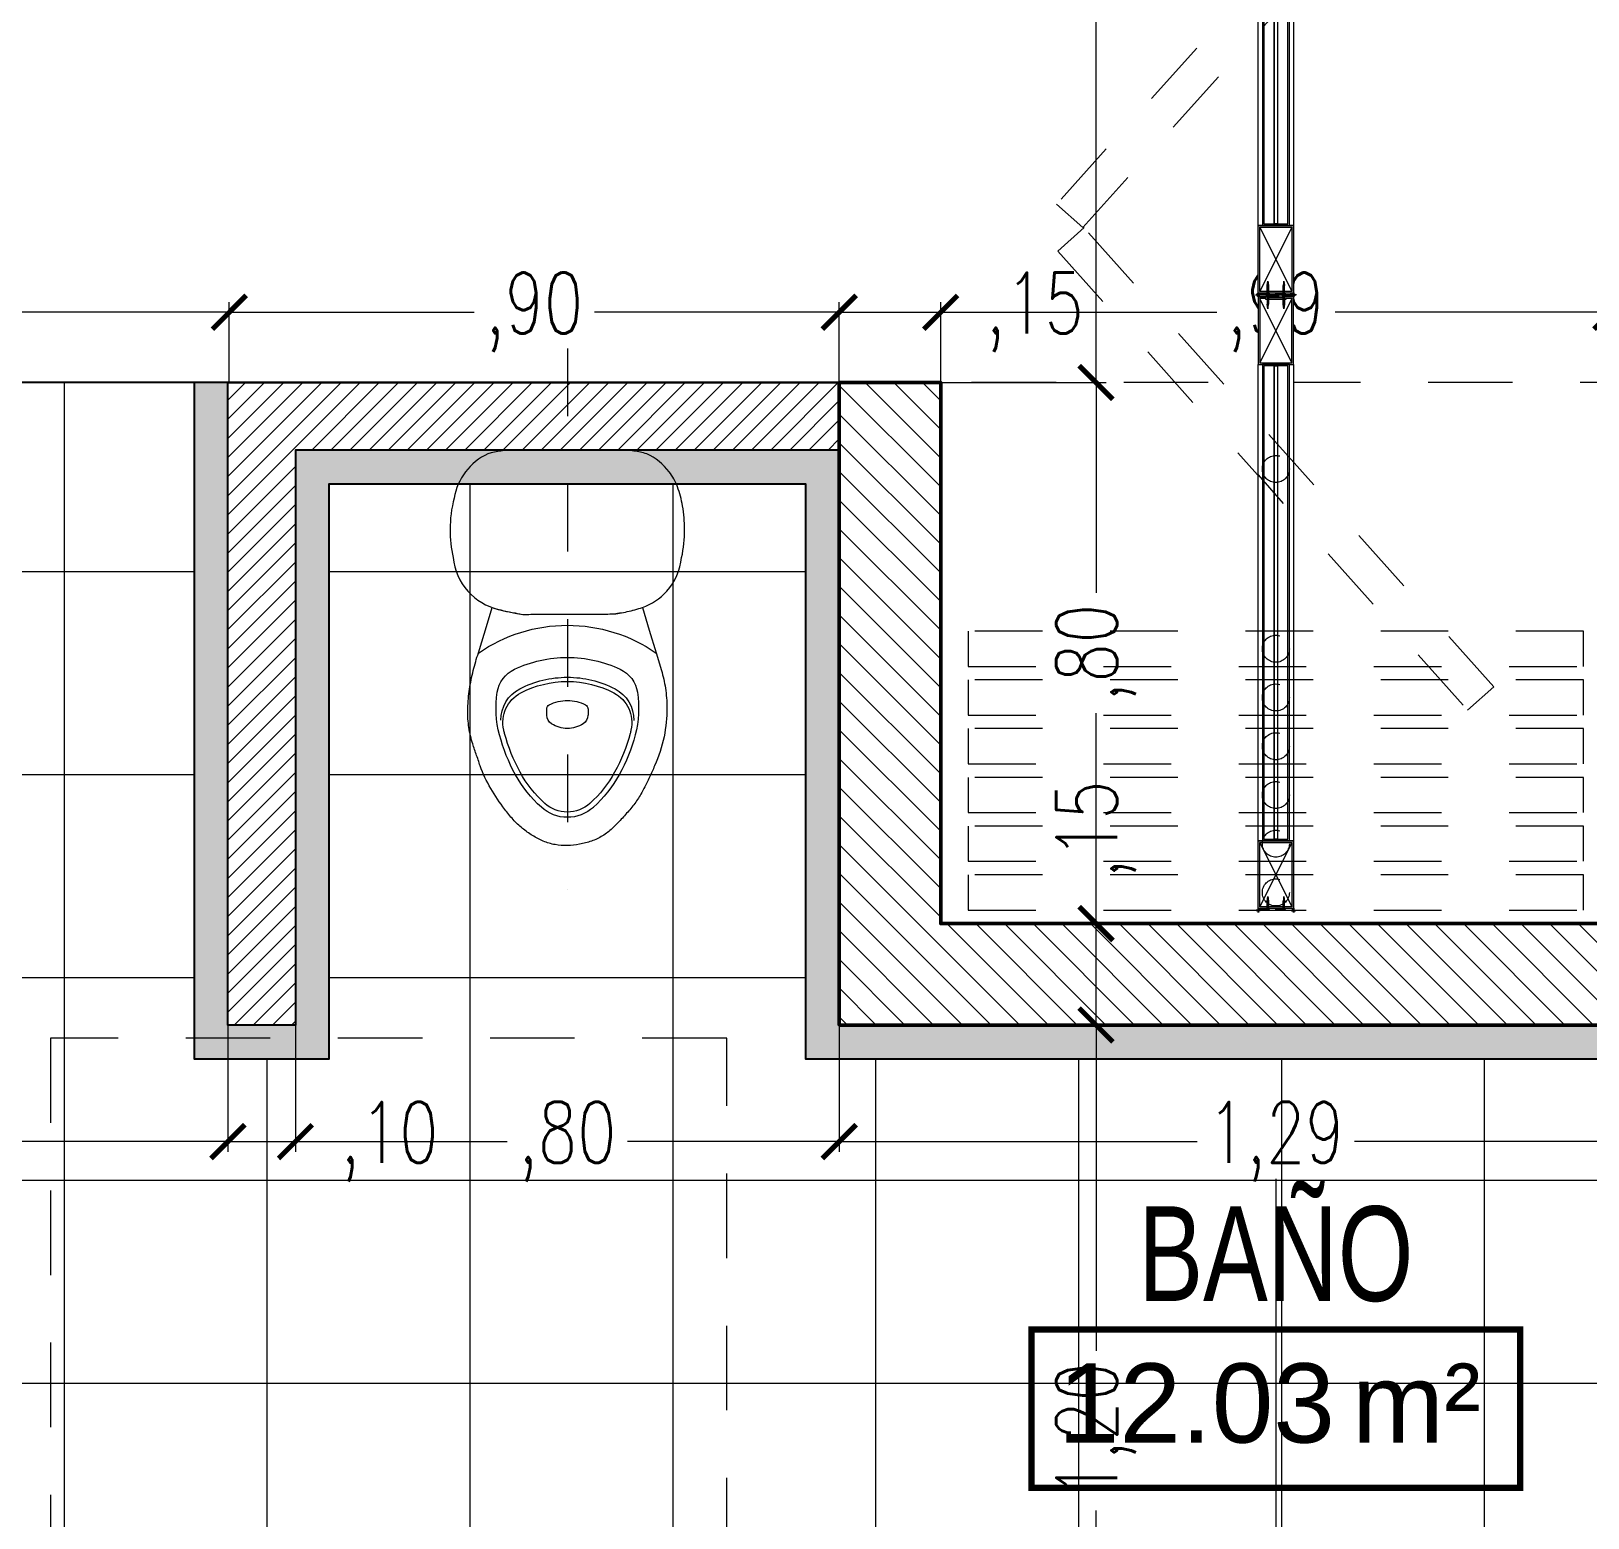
# Model space of a CAD drawing. Header units: millimetres. Extents: x 216 to 2687, y 57 to 1099.
# Drawn here: x 224.732 to 227.034, y 87.018 to 89.216 of the extents above; entities that cross this region are included whole.
import ezdxf
from ezdxf.enums import TextEntityAlignment as Align

# ---------------------------------------------------------------- set-up
doc = ezdxf.new("R2010")
doc.units = ezdxf.units.MM
doc.header["$LTSCALE"] = 0.5
doc.set_wipeout_variables(frame=1)
doc.header["$PDMODE"] = 35
for name, pattern in [('DASHDOT2', [12.7, 6.35, -3.175, 0, -3.175]), ('DIVIDE2', [15.875, 6.35, -3.175, 0, -3.175, 0, -3.175]), ('HIDDEN', [0.375, 0.25, -0.125])]:
    doc.linetypes.add(name, pattern=pattern)
for name, color, linetype, lineweight in [('A-COTAS', 7, 'Continuous', 9), ('A-EJES', 7, 'DASHDOT2', 9), ('A-EJES -APAR', 251, 'DIVIDE2', 9), ('A-HID-APAR', 46, 'Continuous', 13), ('A-MURO', 5, 'Continuous', 50), ('A-MURO-ACHU', 250, 'Continuous', 0), ('A-MURO-ANTE', 150, 'Continuous', 25), ('A-PISO -ACHU', 55, 'Continuous', 0), ('A-PISO -GRAN', 43, 'Continuous', 13), ('A-PLAN-ACHU1', 105, 'Continuous', 9), ('A-PLAN-ACHU2', 146, 'Continuous', 0), ('A-PLAN-ACHU3', 250, 'Continuous', 0), ('A-PROY', 6, 'HIDDEN', 18), ('A-PUER', 36, 'Continuous', 13), ('A-TEXT-ESPA', 1, 'Continuous', 9), ('A-VENT', 1, 'Continuous', 15), ('A-WIPEOUT', 255, 'Continuous', 0)]:
    doc.layers.add(name, color=color, linetype=linetype, lineweight=lineweight)
doc.layers.add('BORRADOR', color=3, linetype='Continuous', plot=False)
doc.styles.add('Cotas', font='romans.shx', dxfattribs={"width": 0.75})
doc.styles.add('ING_50', font='swisscl.ttf', dxfattribs={"height": 0.08})
doc.styles.add('swis Lt BT', font='swissl.ttf')
doc.dimstyles.new("1-25'", dxfattribs={"dimtxt": 0.075, "dimasz": 0.05, "dimexe": 0.015, "dimexo": 0, "dimgap": 0.02, "dimtad": 0, "dimzin": 4, "dimtxsty": 'Cotas', "dimblk": 'ARCHTICK', "dimcen": 0.09, "dimclrd": 142, "dimclre": 2, "dimclrt": 2, "dimadec": 0, "dimazin": 0, "dimtfac": 1, "dimtmove": 0, "dimatfit": 3, "dimfxl": 0.1, "dimlwd": 13, "dimlwe": 9, "dimarcsym": 2})

# ---------------------------------------------------------------- blocks, each defined once
blk = doc.blocks.new('IND_ESPACIO_PL')
at = {"layer": 'A-TEXT-ESPA', "color": 7, "const_width": 0.00945}
blk.add_lwpolyline([(-0.3615, 0), (-0.3615, -0.2344), (0.3615, -0.2344), (0.3615, 0)], close=True, dxfattribs=at)
at = {"layer": 'A-TEXT-ESPA', "color": 7, "style": 'swis Lt BT'}
blk.add_text('m²', height=0.11719, dxfattribs=at).set_placement((0.1124, -0.1674))
at = {"layer": 'A-TEXT-ESPA', "style": 'ING_50'}
blk.add_attdef('NOMBRE-DEL-ESPACIO', text='', height=0.14, dxfattribs=at).set_placement((0, 0), align=Align.BOTTOM_CENTER)
at = {"layer": 'A-TEXT-ESPA', "style": 'swis Lt BT'}
blk.add_attdef('00.00', text='', height=0.227, dxfattribs=at).set_placement((-0.3222, -0.1674), (0.068, -0.1674), align=Align.ALIGNED)
blk = doc.blocks.new('SANITARIO')
for p, q in [((-1991.2222, 147.5445), (-1991.2314, 147.5445)), ((-1991.2314, 147.4835), (-1991.2222, 147.4835))]:
    blk.add_line(p, q)
at = {"ltscale": 5}
for points in [[(-1991.6141, 147.4355), (-1991.6141, 147.5925, -0.070381), (-1991.6085, 147.6315, -0.120808), (-1991.5819, 147.6646, -0.120794), (-1991.5431, 147.6815, -0.065449), (-1991.4965, 147.6874, -0.052438), (-1991.4552, 147.683, -0.158532), (-1991.4054, 147.661, -0.151151), (-1991.3786, 147.6163, -0.027275), (-1991.3711, 147.5798, -0.053063), (-1991.3715, 147.5682), (-1991.3719, 147.4483, -0.069374), (-1991.3752, 147.4254, -0.014492), (-1991.3813, 147.4029, -0.124468), (-1991.4054, 147.367, -0.158532), (-1991.4552, 147.345, -0.052438), (-1991.4965, 147.3406, -0.040979), (-1991.5316, 147.3437, -0.039077), (-1991.5599, 147.3511, -0.07142), (-1991.5819, 147.3635, -0.120808), (-1991.6085, 147.3965, -0.035138), (-1991.6127, 147.4158, -0.035138), (-1991.6141, 147.4355, -1.502568)], [(-1991.3813, 147.4029), (-1991.3477, 147.3928), (-1991.3141, 147.3826), (-1991.2883, 147.3749, 0.035229), (-1991.2621, 147.369, 0.038161), (-1991.2331, 147.3668, 0.050267), (-1991.1903, 147.3711, 0.054029), (-1991.1472, 147.385, 0.005873), (-1991.1304, 147.3926, 0.006971), (-1991.1139, 147.4007, 0.029177), (-1991.0975, 147.4103, 0.030276), (-1991.0824, 147.4217, 0.011516), (-1991.0683, 147.4343, 0.012614), (-1991.0548, 147.4476, 0.05415), (-1991.0437, 147.462, 0.055251), (-1991.0359, 147.4784, 0.036463), (-1991.0313, 147.496, 0.037012), (-1991.0293, 147.514, 0.0547), (-1991.0307, 147.5322, 0.0547), (-1991.0359, 147.5496, 0.03701), (-1991.0442, 147.5658, 0.031881), (-1991.0548, 147.5805, 0.034858), (-1991.0678, 147.5943, 0.015068), (-1991.0828, 147.6067, 0.023938), (-1991.1139, 147.6273, 0.048189), (-1991.1472, 147.6431, -0.021037), (-1991.1646, 147.6491, 0.006433), (-1991.1822, 147.6547, 0.041263), (-1991.207, 147.6601, 0.041263), (-1991.2325, 147.6613, 0.027249), (-1991.2606, 147.6587, 0.027249), (-1991.2883, 147.6532, -0.017665), (-1991.3013, 147.6495, 0.037289), (-1991.3141, 147.6454), (-1991.3582, 147.6321), (-1991.3813, 147.6252, -0.019521), (-1991.3766, 147.6084, -0.019521), (-1991.3732, 147.5912, -0.053063), (-1991.3711, 147.5798, -0.053063), (-1991.3715, 147.5682), (-1991.3715, 147.4599, -0.01775), (-1991.3719, 147.4483, -0.017745), (-1991.3732, 147.4368, -0.017732), (-1991.3752, 147.4254, -0.017699), (-1991.3781, 147.4142, 0.003025)]]:
    blk.add_lwpolyline(points, format="xyb", close=True, dxfattribs=at)
for centre, radius, start, end in [((-1991.1246, 147.514), 0.2305, 145.2636, 180.004), ((-1991.2491, 147.5729), 0.0453, 98.7654, 154.6975), ((-1991.2154, 147.5609), 0.0514, 89.0073, 152.6803), ((-1991.2325, 147.4651), 0.1544, 75.1445, 98.764), ((-1991.2111, 147.5597), 0.0497, 77.2544, 152.17), ((-1991.2325, 147.4655), 0.1463, 75.085, 77.1904), ((-1991.2596, 147.3626), 0.2526, 61.158, 75.1423), ((-1991.2596, 147.3626), 0.2604, 61.1599, 75.1452), ((-1991.1246, 147.514), 0.183, 154.6971, 180.0043), ((-1991.1246, 147.514), 0.1536, 152.6804, 180.0041), ((-1991.1246, 147.514), 0.1474, 152.1703, 180.004), ((-1991.2232, 147.4289), 0.177, 42.009, 61.1588), ((-1991.2232, 147.4289), 0.1847, 42.0095, 61.1594), ((-1991.1846, 147.514), 0.0592, 153.0356, 180.0044), ((-1991.2314, 147.5378), 0.00668, 90.0041, 153.0338), ((-1991.2222, 147.5293), 0.0152, 32.0873, 89.8201), ((-1991.2465, 147.514), 0.044, 0.0041, 32.0877), ((-1991.1286, 147.514), 0.0498, 0.0041, 42.0094), ((-1991.1286, 147.514), 0.0575, 0.0041, 42.0094), ((-1991.1246, 147.514), 0.2305, 180.0041, 214.7446), ((-1991.1246, 147.514), 0.183, 180.0039, 205.3111), ((-1991.1246, 147.514), 0.1536, 180.0041, 207.3278), ((-1991.1246, 147.514), 0.1474, 180.0041, 207.8379), ((-1991.1846, 147.514), 0.0592, 180.0038, 206.9725), ((-1991.2465, 147.514), 0.044, 327.9205, 0.0041), ((-1991.1286, 147.514), 0.0498, 317.9988, 0.0041), ((-1991.1286, 147.514), 0.0575, 317.9988, 0.0041), ((-1991.2314, 147.4902), 0.00668, 206.9744, 270.0041), ((-1991.2222, 147.4988), 0.0152, 270.1881, 327.9209), ((-1991.2232, 147.5992), 0.177, 298.8494, 317.9992), ((-1991.2232, 147.5992), 0.1847, 298.8488, 317.9987), ((-1991.2154, 147.4671), 0.0514, 207.3279, 271.0009), ((-1991.2111, 147.4684), 0.0497, 207.8382, 282.7538), ((-1991.2597, 147.6654), 0.2526, 284.8659, 298.8502), ((-1991.2491, 147.4552), 0.0453, 205.3107, 261.2428), ((-1991.2325, 147.5626), 0.1463, 282.8178, 284.9232), ((-1991.2597, 147.6654), 0.2604, 284.8629, 298.8482), ((-1991.2325, 147.563), 0.1544, 261.2441, 284.8637)]:
    blk.add_arc(centre, radius, start, end)
at = {"layer": 'A-EJES -APAR', "ltscale": 0.01}
blk.add_lwpolyline([(-1991.7641, 147.514), (-1990.9641, 147.514)], dxfattribs=at)
blk = doc.blocks.new('_ArchTick')
at = {"color": 0, "linetype": 'ByBlock', "const_width": 0.15}
blk.add_lwpolyline([(-0.5, -0.5), (0.5, 0.5)], dxfattribs=at)
blk = doc.blocks.new('*D137')
at = {"layer": 'A-COTAS', "color": 2, "linetype": 'DASHDOT2', "lineweight": 9, "transparency": 16777216}
for p, q in [((224.1228, 88.6969), (224.1228, 88.8157)), ((225.025, 88.6969), (225.025, 88.8157))]:
    blk.add_line(p, q, dxfattribs=at)
at = {"layer": 'A-COTAS', "color": 142, "linetype": 'Continuous', "lineweight": 13, "transparency": 16777216}
for p, q in [((224.1228, 88.8007), (224.4847, 88.8007)), ((225.025, 88.8007), (224.663, 88.8007))]:
    blk.add_line(p, q, dxfattribs=at)
at = {"layer": 'DEFPOINTS', "color": 0, "transparency": 16777216}
for p in [(225.025, 88.8007), (224.1228, 88.6969), (225.025, 88.6969)]:
    blk.add_point(p, dxfattribs=at)
at = {"layer": 'A-COTAS', "color": 142, "lineweight": 13, "transparency": 16777216, "xscale": 0.05, "yscale": 0.05, "zscale": 0.05, "rotation": 180}
blk.add_blockref('_ArchTick', (224.1228, 88.8007), dxfattribs=at)
at = {"layer": 'A-COTAS', "color": 142, "lineweight": 13, "transparency": 16777216, "xscale": 0.05, "yscale": 0.05, "zscale": 0.05}
blk.add_blockref('_ArchTick', (225.025, 88.8007), dxfattribs=at)
at = {"layer": 'A-COTAS', "color": 2, "transparency": 16777216, "insert": (224.5739, 88.8007), "char_height": 0.09, "attachment_point": 5, "style": 'Cotas'}
blk.add_mtext(',90', dxfattribs=at)
blk = doc.blocks.new('*D138')
at = {"layer": 'A-COTAS', "color": 2, "linetype": 'DASHDOT2', "lineweight": 9, "transparency": 16777216}
for p, q in [((225.025, 88.6969), (225.025, 88.8157)), ((225.9271, 88.6969), (225.9271, 88.8157))]:
    blk.add_line(p, q, dxfattribs=at)
at = {"layer": 'A-COTAS', "color": 142, "linetype": 'Continuous', "lineweight": 13, "transparency": 16777216}
for p, q in [((225.025, 88.8007), (225.3869, 88.8007)), ((225.9271, 88.8007), (225.5652, 88.8007))]:
    blk.add_line(p, q, dxfattribs=at)
at = {"layer": 'DEFPOINTS', "color": 0, "transparency": 16777216}
for p in [(225.9271, 88.8007), (225.025, 88.6969), (225.9271, 88.6969)]:
    blk.add_point(p, dxfattribs=at)
at = {"layer": 'A-COTAS', "color": 142, "lineweight": 13, "transparency": 16777216, "xscale": 0.05, "yscale": 0.05, "zscale": 0.05, "rotation": 180}
blk.add_blockref('_ArchTick', (225.025, 88.8007), dxfattribs=at)
at = {"layer": 'A-COTAS', "color": 142, "lineweight": 13, "transparency": 16777216, "xscale": 0.05, "yscale": 0.05, "zscale": 0.05}
blk.add_blockref('_ArchTick', (225.9271, 88.8007), dxfattribs=at)
at = {"layer": 'A-COTAS', "color": 2, "transparency": 16777216, "insert": (225.476, 88.8007), "char_height": 0.09, "attachment_point": 5, "style": 'Cotas'}
blk.add_mtext(',90', dxfattribs=at)
blk = doc.blocks.new('*D139')
at = {"layer": 'A-COTAS', "color": 2, "linetype": 'DASHDOT2', "lineweight": 9, "transparency": 16777216}
for p, q in [((225.9271, 88.6969), (225.9271, 88.8157)), ((226.0771, 88.6969), (226.0771, 88.8157))]:
    blk.add_line(p, q, dxfattribs=at)
at = {"layer": 'A-COTAS', "color": 142, "linetype": 'Continuous', "lineweight": 13, "transparency": 16777216}
for p, q in [((225.9271, 88.8007), (226.0771, 88.8007)), ((226.0771, 88.8007), (226.1271, 88.8007))]:
    blk.add_line(p, q, dxfattribs=at)
at = {"layer": 'DEFPOINTS', "color": 0, "transparency": 16777216}
for p in [(226.0771, 88.8007), (225.9271, 88.6969), (226.0771, 88.6969)]:
    blk.add_point(p, dxfattribs=at)
at = {"layer": 'A-COTAS', "color": 142, "lineweight": 13, "transparency": 16777216, "xscale": 0.05, "yscale": 0.05, "zscale": 0.05, "rotation": 180}
blk.add_blockref('_ArchTick', (225.9271, 88.8007), dxfattribs=at)
at = {"layer": 'A-COTAS', "color": 142, "lineweight": 13, "transparency": 16777216, "xscale": 0.05, "yscale": 0.05, "zscale": 0.05}
blk.add_blockref('_ArchTick', (226.0771, 88.8007), dxfattribs=at)
at = {"layer": 'A-COTAS', "color": 2, "transparency": 16777216, "insert": (226.2163, 88.8007), "char_height": 0.09, "attachment_point": 5, "style": 'Cotas'}
blk.add_mtext(',15', dxfattribs=at)
blk = doc.blocks.new('*D140')
at = {"layer": 'A-COTAS', "color": 2, "linetype": 'DASHDOT2', "lineweight": 9, "transparency": 16777216}
for p, q in [((226.0771, 88.6969), (226.0771, 88.8157)), ((227.0684, 88.6969), (227.0684, 88.8157))]:
    blk.add_line(p, q, dxfattribs=at)
at = {"layer": 'A-COTAS', "color": 142, "linetype": 'Continuous', "lineweight": 13, "transparency": 16777216}
for p, q in [((226.0771, 88.8007), (226.4853, 88.8007)), ((227.0684, 88.8007), (226.6603, 88.8007))]:
    blk.add_line(p, q, dxfattribs=at)
at = {"layer": 'DEFPOINTS', "color": 0, "transparency": 16777216}
for p in [(227.0684, 88.8007), (226.0771, 88.6969), (227.0684, 88.6969)]:
    blk.add_point(p, dxfattribs=at)
at = {"layer": 'A-COTAS', "color": 142, "lineweight": 13, "transparency": 16777216, "xscale": 0.05, "yscale": 0.05, "zscale": 0.05, "rotation": 180}
blk.add_blockref('_ArchTick', (226.0771, 88.8007), dxfattribs=at)
at = {"layer": 'A-COTAS', "color": 142, "lineweight": 13, "transparency": 16777216, "xscale": 0.05, "yscale": 0.05, "zscale": 0.05}
blk.add_blockref('_ArchTick', (227.0684, 88.8007), dxfattribs=at)
at = {"layer": 'A-COTAS', "color": 2, "transparency": 16777216, "insert": (226.5728, 88.8007), "char_height": 0.09, "attachment_point": 5, "style": 'Cotas'}
blk.add_mtext(',99', dxfattribs=at)
blk = doc.blocks.new('*D258')
at = {"layer": 'A-COTAS', "color": 2, "linetype": 'DASHDOT2', "lineweight": 9, "transparency": 16777216}
for p, q in [((225.0228, 87.7469), (225.0228, 87.5595)), ((224.1228, 87.6704), (224.1228, 87.5595))]:
    blk.add_line(p, q, dxfattribs=at)
at = {"layer": 'A-COTAS', "color": 142, "linetype": 'Continuous', "lineweight": 13, "transparency": 16777216}
for p, q in [((224.1228, 87.5745), (224.4836, 87.5745)), ((225.0228, 87.5745), (224.6619, 87.5745))]:
    blk.add_line(p, q, dxfattribs=at)
at = {"layer": 'DEFPOINTS', "color": 0, "transparency": 16777216}
for p in [(225.0228, 87.7469), (224.1228, 87.6704), (225.0228, 87.5745)]:
    blk.add_point(p, dxfattribs=at)
at = {"layer": 'A-COTAS', "color": 142, "lineweight": 13, "transparency": 16777216, "xscale": 0.05, "yscale": 0.05, "zscale": 0.05, "rotation": 180}
blk.add_blockref('_ArchTick', (224.1228, 87.5745), dxfattribs=at)
at = {"layer": 'A-COTAS', "color": 142, "lineweight": 13, "transparency": 16777216, "xscale": 0.05, "yscale": 0.05, "zscale": 0.05}
blk.add_blockref('_ArchTick', (225.0228, 87.5745), dxfattribs=at)
at = {"layer": 'A-COTAS', "color": 2, "transparency": 16777216, "insert": (224.5728, 87.5745), "char_height": 0.09, "attachment_point": 5, "style": 'Cotas'}
blk.add_mtext(',90', dxfattribs=at)
blk = doc.blocks.new('*D259')
at = {"layer": 'A-COTAS', "color": 2, "linetype": 'DASHDOT2', "lineweight": 9, "transparency": 16777216}
for p, q in [((225.0228, 87.7469), (225.0228, 87.5595)), ((225.1228, 87.7469), (225.1228, 87.5595))]:
    blk.add_line(p, q, dxfattribs=at)
at = {"layer": 'A-COTAS', "color": 142, "linetype": 'Continuous', "lineweight": 13, "transparency": 16777216}
for p, q in [((225.0228, 87.5745), (225.1228, 87.5745)), ((225.1228, 87.5745), (225.1728, 87.5745))]:
    blk.add_line(p, q, dxfattribs=at)
at = {"layer": 'DEFPOINTS', "color": 0, "transparency": 16777216}
for p in [(225.0228, 87.7469), (225.1228, 87.7469), (225.1228, 87.5745)]:
    blk.add_point(p, dxfattribs=at)
at = {"layer": 'A-COTAS', "color": 142, "lineweight": 13, "transparency": 16777216, "xscale": 0.05, "yscale": 0.05, "zscale": 0.05, "rotation": 180}
blk.add_blockref('_ArchTick', (225.0228, 87.5745), dxfattribs=at)
at = {"layer": 'A-COTAS', "color": 142, "lineweight": 13, "transparency": 16777216, "xscale": 0.05, "yscale": 0.05, "zscale": 0.05}
blk.add_blockref('_ArchTick', (225.1228, 87.5745), dxfattribs=at)
at = {"layer": 'A-COTAS', "color": 2, "transparency": 16777216, "insert": (225.2619, 87.5745), "char_height": 0.09, "attachment_point": 5, "style": 'Cotas'}
blk.add_mtext(',10', dxfattribs=at)
blk = doc.blocks.new('*D260')
at = {"layer": 'A-COTAS', "color": 2, "linetype": 'DASHDOT2', "lineweight": 9, "transparency": 16777216}
for p, q in [((225.1228, 87.7469), (225.1228, 87.5595)), ((225.9271, 87.7469), (225.9271, 87.5595))]:
    blk.add_line(p, q, dxfattribs=at)
at = {"layer": 'A-COTAS', "color": 142, "linetype": 'Continuous', "lineweight": 13, "transparency": 16777216}
for p, q in [((225.1228, 87.5745), (225.4358, 87.5745)), ((225.9271, 87.5745), (225.6141, 87.5745))]:
    blk.add_line(p, q, dxfattribs=at)
at = {"layer": 'DEFPOINTS', "color": 0, "transparency": 16777216}
for p in [(225.1228, 87.7469), (225.9271, 87.7469), (225.9271, 87.5745)]:
    blk.add_point(p, dxfattribs=at)
at = {"layer": 'A-COTAS', "color": 142, "lineweight": 13, "transparency": 16777216, "xscale": 0.05, "yscale": 0.05, "zscale": 0.05, "rotation": 180}
blk.add_blockref('_ArchTick', (225.1228, 87.5745), dxfattribs=at)
at = {"layer": 'A-COTAS', "color": 142, "lineweight": 13, "transparency": 16777216, "xscale": 0.05, "yscale": 0.05, "zscale": 0.05}
blk.add_blockref('_ArchTick', (225.9271, 87.5745), dxfattribs=at)
at = {"layer": 'A-COTAS', "color": 2, "transparency": 16777216, "insert": (225.525, 87.5745), "char_height": 0.09, "attachment_point": 5, "style": 'Cotas'}
blk.add_mtext(',80', dxfattribs=at)
blk = doc.blocks.new('*D261')
at = {"layer": 'A-COTAS', "color": 2, "linetype": 'DASHDOT2', "lineweight": 9, "transparency": 16777216}
for p, q in [((225.9271, 87.7469), (225.9271, 87.5595)), ((227.2184, 87.7469), (227.2184, 87.5595))]:
    blk.add_line(p, q, dxfattribs=at)
at = {"layer": 'A-COTAS', "color": 142, "linetype": 'Continuous', "lineweight": 13, "transparency": 16777216}
for p, q in [((225.9271, 87.5745), (226.4563, 87.5745)), ((227.2184, 87.5745), (226.6892, 87.5745))]:
    blk.add_line(p, q, dxfattribs=at)
at = {"layer": 'DEFPOINTS', "color": 0, "transparency": 16777216}
for p in [(225.9271, 87.7469), (227.2184, 87.7469), (227.2184, 87.5745)]:
    blk.add_point(p, dxfattribs=at)
at = {"layer": 'A-COTAS', "color": 142, "lineweight": 13, "transparency": 16777216, "xscale": 0.05, "yscale": 0.05, "zscale": 0.05, "rotation": 180}
blk.add_blockref('_ArchTick', (225.9271, 87.5745), dxfattribs=at)
at = {"layer": 'A-COTAS', "color": 142, "lineweight": 13, "transparency": 16777216, "xscale": 0.05, "yscale": 0.05, "zscale": 0.05}
blk.add_blockref('_ArchTick', (227.2184, 87.5745), dxfattribs=at)
at = {"layer": 'A-COTAS', "color": 2, "transparency": 16777216, "insert": (226.5728, 87.5745), "char_height": 0.09, "attachment_point": 5, "style": 'Cotas'}
blk.add_mtext('1,29', dxfattribs=at)
blk = doc.blocks.new('*D330')
at = {"layer": 'A-COTAS', "color": 2, "linetype": 'DASHDOT2', "lineweight": 9, "transparency": 16777216}
for p, q in [((226.3068, 87.7469), (226.2918, 87.7469)), ((226.4228, 86.5469), (226.2918, 86.5469))]:
    blk.add_line(p, q, dxfattribs=at)
at = {"layer": 'A-COTAS', "color": 142, "linetype": 'Continuous', "lineweight": 13, "transparency": 16777216}
for p, q in [((226.3068, 87.7469), (226.3068, 87.265)), ((226.3068, 86.5469), (226.3068, 87.0289))]:
    blk.add_line(p, q, dxfattribs=at)
at = {"layer": 'DEFPOINTS', "color": 0, "transparency": 16777216}
for p in [(226.3068, 87.7469), (226.3068, 87.7469), (226.4228, 86.5469)]:
    blk.add_point(p, dxfattribs=at)
at = {"layer": 'A-COTAS', "color": 142, "lineweight": 13, "transparency": 16777216, "xscale": 0.05, "yscale": 0.05, "zscale": 0.05}
for p, rotation in [((226.3068, 87.7469), 90), ((226.3068, 86.5469), 270)]:
    blk.add_blockref('_ArchTick', p, dxfattribs=dict(at, rotation=rotation))
at = {"layer": 'A-COTAS', "color": 2, "transparency": 16777216, "insert": (226.3068, 87.1469), "char_height": 0.09, "attachment_point": 5, "rotation": 90, "style": 'Cotas'}
blk.add_mtext('1,20', dxfattribs=at)
blk = doc.blocks.new('*D331')
at = {"layer": 'A-COTAS', "color": 142, "linetype": 'Continuous', "lineweight": 13, "transparency": 16777216}
for p, q in [((226.3068, 87.8969), (226.3068, 87.9469)), ((226.3068, 87.7469), (226.3068, 87.8969))]:
    blk.add_line(p, q, dxfattribs=at)
at = {"layer": 'A-COTAS', "color": 2, "linetype": 'DASHDOT2', "lineweight": 9, "transparency": 16777216}
for p, q in [((226.325, 87.8969), (226.2918, 87.8969)), ((226.3068, 87.7469), (226.2918, 87.7469))]:
    blk.add_line(p, q, dxfattribs=at)
at = {"layer": 'DEFPOINTS', "color": 0, "transparency": 16777216}
for p in [(226.3068, 87.8969), (226.325, 87.8969), (226.3068, 87.7469)]:
    blk.add_point(p, dxfattribs=at)
at = {"layer": 'A-COTAS', "color": 142, "lineweight": 13, "transparency": 16777216, "xscale": 0.05, "yscale": 0.05, "zscale": 0.05}
for p, rotation in [((226.3068, 87.8969), 90), ((226.3068, 87.7469), 270)]:
    blk.add_blockref('_ArchTick', p, dxfattribs=dict(at, rotation=rotation))
at = {"layer": 'A-COTAS', "color": 2, "transparency": 16777216, "insert": (226.3068, 88.036), "char_height": 0.09, "attachment_point": 5, "rotation": 90, "style": 'Cotas'}
blk.add_mtext(',15', dxfattribs=at)
blk = doc.blocks.new('*D332')
at = {"layer": 'A-COTAS', "color": 2, "linetype": 'DASHDOT2', "lineweight": 9, "transparency": 16777216}
for p, q in [((226.0771, 88.6969), (226.3218, 88.6969)), ((226.325, 87.8969), (226.2918, 87.8969))]:
    blk.add_line(p, q, dxfattribs=at)
at = {"layer": 'A-COTAS', "color": 142, "linetype": 'Continuous', "lineweight": 13, "transparency": 16777216}
for p, q in [((226.3068, 88.6969), (226.3068, 88.386)), ((226.3068, 87.8969), (226.3068, 88.2078))]:
    blk.add_line(p, q, dxfattribs=at)
at = {"layer": 'DEFPOINTS', "color": 0, "transparency": 16777216}
for p in [(226.0771, 88.6969), (226.3068, 88.6969), (226.325, 87.8969)]:
    blk.add_point(p, dxfattribs=at)
at = {"layer": 'A-COTAS', "color": 142, "lineweight": 13, "transparency": 16777216, "xscale": 0.05, "yscale": 0.05, "zscale": 0.05}
for p, rotation in [((226.3068, 88.6969), 90), ((226.3068, 87.8969), 270)]:
    blk.add_blockref('_ArchTick', p, dxfattribs=dict(at, rotation=rotation))
at = {"layer": 'A-COTAS', "color": 2, "transparency": 16777216, "insert": (226.3068, 88.2969), "char_height": 0.09, "attachment_point": 5, "rotation": 90, "style": 'Cotas'}
blk.add_mtext(',80', dxfattribs=at)
blk = doc.blocks.new('*D333')
at = {"layer": 'A-COTAS', "color": 2, "linetype": 'DASHDOT2', "lineweight": 9, "transparency": 16777216}
for p, q in [((226.0771, 93.0054), (226.3218, 93.0054)), ((226.0771, 88.6969), (226.3218, 88.6969))]:
    blk.add_line(p, q, dxfattribs=at)
at = {"layer": 'A-COTAS', "color": 142, "linetype": 'Continuous', "lineweight": 13, "transparency": 16777216}
for p, q in [((226.3068, 93.0054), (226.3068, 90.9644)), ((226.3068, 88.6969), (226.3068, 90.7379))]:
    blk.add_line(p, q, dxfattribs=at)
at = {"layer": 'DEFPOINTS', "color": 0, "transparency": 16777216}
for p in [(226.0771, 93.0054), (226.3068, 93.0054), (226.0771, 88.6969)]:
    blk.add_point(p, dxfattribs=at)
at = {"layer": 'A-COTAS', "color": 142, "lineweight": 13, "transparency": 16777216, "xscale": 0.05, "yscale": 0.05, "zscale": 0.05}
for p, rotation in [((226.3068, 93.0054), 90), ((226.3068, 88.6969), 270)]:
    blk.add_blockref('_ArchTick', p, dxfattribs=dict(at, rotation=rotation))
at = {"layer": 'A-COTAS', "color": 2, "transparency": 16777216, "insert": (226.3068, 90.8512), "char_height": 0.09, "attachment_point": 5, "rotation": 90, "style": 'Cotas'}
blk.add_mtext('4,31', dxfattribs=at)
blk = doc.blocks.new('TORNILLO_AUTOPERF')
at = {"layer": 'A-PLAN-ACHU2'}
for points in [[(-0.024, 0), (-0.0151, -0.0013), (0, -0.0013), (0.0025, -0.0036), (0.0025, 0.0036), (0, 0.0013), (-0.0151, 0.0013)], [(-0.0231, 0.0001), (-0.024, 0), (-0.0232, -0.0001)], [(-0.0218, 0.0003), (-0.0231, 0.0001), (-0.0232, -0.0001), (-0.0219, -0.0003)], [(-0.0204, 0.0005), (-0.0218, 0.0003), (-0.0219, -0.0003), (-0.0206, -0.0005)], [(-0.0191, 0.0007), (-0.0204, 0.0005), (-0.0206, -0.0005), (-0.0194, -0.0007)], [(-0.0177, 0.0009), (-0.0191, 0.0007), (-0.0194, -0.0007), (-0.0181, -0.0008)], [(-0.0164, 0.0011), (-0.0177, 0.0009), (-0.0181, -0.0008), (-0.0168, -0.001)], [(-0.0151, 0.0013), (-0.0164, 0.0011), (-0.0168, -0.001), (-0.0156, -0.0012)], [(-0.0138, 0.0013), (-0.0151, 0.0013), (-0.0156, -0.0012), (-0.0151, -0.0013), (-0.0143, -0.0013)], [(-0.0125, 0.0013), (-0.0138, 0.0013), (-0.0143, -0.0013), (-0.013, -0.0013)], [(-0.0112, 0.0013), (-0.0125, 0.0013), (-0.013, -0.0013), (-0.0117, -0.0013)], [(-0.0099, 0.0013), (-0.0112, 0.0013), (-0.0117, -0.0013), (-0.0104, -0.0013)], [(-0.0086, 0.0013), (-0.0099, 0.0013), (-0.0104, -0.0013), (-0.0091, -0.0013)], [(-0.0073, 0.0013), (-0.0086, 0.0013), (-0.0091, -0.0013), (-0.0078, -0.0013)]]:
    blk.add_lwpolyline(points, close=True, dxfattribs=at)
for points in [[(-0.024, 0), (-0.0151, 0.0013)], [(-0.024, 0), (-0.0151, -0.0013)], [(0, 0.0013), (-0.0151, 0.0013)], [(0, 0.0013), (0.0025, 0.0036)], [(0, 0.0013), (0, -0.0013)], [(0.0025, 0.0036), (0.0025, -0.0036)], [(0, -0.0013), (-0.0151, -0.0013)], [(0, -0.0013), (0.0025, -0.0036)]]:
    blk.add_lwpolyline(points, dxfattribs=at)
blk = doc.blocks.new('A$C76A607A0')
blk.add_wipeout([(0.9073, 0.0024), (0.9073, -0.0497), (0.0027, -0.0497), (0.0027, 0.0024)]).dxf.layer = 'A-WIPEOUT'
at = {"layer": 'A-PLAN-ACHU3', "transparency": 33554687}
h = blk.add_hatch(color=256, dxfattribs=at)
h.dxf.hatch_style = 1
h.set_gradient(color1=(132, 132, 132), color2=(173, 173, 173), tint=1)
h.paths.add_polyline_path([(0.0051, -0.0473), (0.1003, -0.0473), (0.1003, 0), (0.0051, 0)], flags=16)
h.paths.add_polyline_path([(0.0027, -0.0497), (0.1027, -0.0497), (0.1027, 0.0024), (0.0027, 0.0024)])
h = blk.add_hatch(color=256, dxfattribs=at)
h.dxf.hatch_style = 1
h.set_gradient(color1=(132, 132, 132), color2=(173, 173, 173), tint=1)
h.paths.add_polyline_path([(0.8073, 0.0024), (0.9073, 0.0024), (0.9073, -0.0111), (0.9058, -0.0111), (0.9058, -0.0361), (0.9073, -0.0361), (0.9073, -0.0497), (0.8073, -0.0497)])
h.paths.add_polyline_path([(0.8097, -0.0473), (0.9049, -0.0473), (0.9049, -0.0385), (0.9034, -0.0385), (0.9034, -0.0087), (0.9049, -0.0087), (0.9049, 0), (0.8097, 0)], flags=16)
at = {"layer": 'A-PLAN-ACHU1'}
for points in [[(0.0021, 0.0024), (0.0027, 0.0024), (0.0027, -0.0109), (0.0024, -0.0109), (0.0005, -0.0091), (0.0005, 0.0003, 0.346783)], [(0.9079, 0.0024), (0.9073, 0.0024), (0.9073, -0.0109), (0.9076, -0.0109), (0.9095, -0.0091), (0.9095, 0.0003, -0.346783)], [(0.91, 0.004, -1), (0.91, 0.0008, -1)], [(0.0021, -0.0497), (0.0027, -0.0497), (0.0027, -0.0364), (0.0024, -0.0364), (0.0005, -0.0381), (0.0005, -0.0476, -0.346783)], [(0.9079, -0.0497), (0.9073, -0.0497), (0.9073, -0.0364), (0.9076, -0.0364), (0.9095, -0.0381), (0.9095, -0.0476, 0.346783)], [(0.91, -0.0513, 1), (0.91, -0.0481, 1)]]:
    blk.add_lwpolyline(points, format="xyb", close=True, dxfattribs=at)
for points in [[(0.0005, -0.0236), (0.0027, -0.0236), (0.0027, -0.0128), (0.0024, -0.0128), (0.0005, -0.0145)], [(0.1027, -0.0036), (0.8073, -0.0036), (0.8073, -0.0436), (0.1027, -0.0436)], [(0.1051, -0.006), (0.8049, -0.006), (0.8049, -0.0412), (0.1051, -0.0412)], [(0.9095, -0.0236), (0.9073, -0.0236), (0.9073, -0.0128), (0.9076, -0.0128), (0.9095, -0.0145)], [(0.0005, -0.0236), (0.0027, -0.0236), (0.0027, -0.0345), (0.0024, -0.0345), (0.0005, -0.0328)], [(0.9095, -0.0236), (0.9073, -0.0236), (0.9073, -0.0345), (0.9076, -0.0345), (0.9095, -0.0328)]]:
    blk.add_lwpolyline(points, close=True, dxfattribs=at)
at = {"layer": 'A-PLAN-ACHU2'}
blk.add_lwpolyline([(0.8073, 0.0024), (0.1027, 0.0024), (0.1027, -0.0497), (0.8073, -0.0497)], close=True, dxfattribs=at)
at = {"layer": 'A-PLAN-ACHU2', "linetype": 'HIDDEN', "ltscale": 0.01}
for points in [[(0.9143, 0.0024), (0.9057, 0.0024)], [(0.91, 0.0067), (0.91, -0.0043)], [(0.91, -0.0539), (0.91, -0.043)], [(0.9143, -0.0497), (0.9057, -0.0497)]]:
    blk.add_lwpolyline(points, dxfattribs=at)
at = {"layer": 'A-PLAN-ACHU3'}
for points in [[(0.1003, -0.0473), (0.0051, 0)], [(0.1003, 0), (0.0051, -0.0473)], [(0.8097, 0), (0.9049, -0.0473)], [(0.9049, 0), (0.8097, -0.0473)]]:
    blk.add_lwpolyline(points, dxfattribs=at)
at = {"layer": 'A-VENT'}
for points in [[(0.0027, -0.0497), (0.1027, -0.0497), (0.1027, 0.0024), (0.0027, 0.0024)], [(0.9073, -0.0111), (0.9058, -0.0111), (0.9058, -0.0361), (0.9073, -0.0361), (0.9073, -0.0497), (0.8073, -0.0497), (0.8073, 0.0024), (0.9073, 0.0024)], [(0.0051, -0.0473), (0.1003, -0.0473), (0.1003, 0), (0.0051, 0)], [(0.1051, -0.0212), (0.1051, -0.026), (0.8049, -0.026), (0.8049, -0.0212)], [(0.9049, -0.0087), (0.9034, -0.0087), (0.9034, -0.0385), (0.9049, -0.0385), (0.9049, -0.0473), (0.8097, -0.0473), (0.8097, 0), (0.9049, 0)]]:
    blk.add_lwpolyline(points, close=True, dxfattribs=at)
for points in [[(0.91, 0.0003, 0.346783), (0.9121, 0.0019, 0.48502), (0.91, 0.0045, 1)], [(0.91, -0.0475, -0.346783), (0.9121, -0.0492, -0.48502), (0.91, -0.0518, -1)]]:
    blk.add_lwpolyline(points, format="xyb", close=True, dxfattribs=at)
for points in [[(0.8049, -0.0212), (0.1051, -0.0212)], [(0.8049, -0.026), (0.1051, -0.026)]]:
    blk.add_lwpolyline(points, dxfattribs=at)
at = {"layer": 'BORRADOR'}
for points in [[(0.0031, 0.0024), (-0.0031, 0.0024)], [(0, -0.0007), (0, 0.0055)], [(0.0031, -0.0497), (-0.0031, -0.0497)], [(0, -0.0466), (0, -0.0528)]]:
    blk.add_lwpolyline(points, dxfattribs=at)
at = {"yscale": 0.75, "zscale": 0.75}
for p, xscale in [((0.0024, -0.0118), -0.75), ((0.9076, -0.0118), 0.75)]:
    blk.add_blockref('TORNILLO_AUTOPERF', p, dxfattribs=dict(at, xscale=xscale))
at = {"yscale": 0.75, "zscale": 0.75, "rotation": 180}
for p, xscale in [((0.0024, -0.0354), 0.75), ((0.9076, -0.0354), -0.75)]:
    blk.add_blockref('TORNILLO_AUTOPERF', p, dxfattribs=dict(at, xscale=xscale))
blk = doc.blocks.new('A$C76216644')
at = {"layer": 'A-PROY', "ltscale": 0.5}
blk.add_lwpolyline([(0.455, -0.026), (0.455, 0.026), (-0.455, 0.026), (-0.455, -0.026)], close=True, dxfattribs=at)
blk.add_circle((0, 0), 0.02, dxfattribs=at)
blk = doc.blocks.new('P-2_PL_BLQ4')
at = {"xscale": -1, "rotation": 270}
blk.add_blockref('A$C76A607A0', (0.0236, 0.0195), dxfattribs=at)
blk.add_blockref('A$C76A607A0', (0.0236, 0.9295), dxfattribs=at)
for p in [(0, 0.4063), (0, 0.3343), (0, 0.2622), (0, 0.1901), (0, 0.1181), (0, 0.046)]:
    blk.add_blockref('A$C76216644', p)
for p, rotation in [((-0.0006, 1.3845), 48.00209921190579), ((0, 0.6722), 311.7525734057223)]:
    blk.add_blockref('A$C76216644', p, dxfattribs=dict(rotation=rotation))

msp = doc.modelspace()

# ---------------------------------------------------------------- hatches: boundary and pattern name
at = {"layer": 'A-MURO-ACHU'}
h = msp.add_hatch(dxfattribs=at)
h.set_pattern_fill('_USER', color=252, scale=0.02, angle=45, pattern_type=0)
h.set_pattern_definition([(45, (-2414.348867, -998.31859), (-0.01414213562, 0.01414213562), [])])
h.paths.add_polyline_path([(225.0228, 88.5469), (225.0228, 88.6969), (225.9271, 88.6969), (225.9271, 88.5969), (225.1228, 88.5969), (225.1228, 87.7469), (225.0228, 87.7469)])
h = msp.add_hatch(dxfattribs=at)
h.set_pattern_fill('_USER', color=256, scale=0.03, angle=135, pattern_type=0)
h.set_pattern_definition([(135, (-2414.348867, -998.31859), (-0.02121320344, -0.02121320344), [])])
h.paths.add_polyline_path([(225.9271, 88.6969), (225.9271, 87.7469), (227.2184, 87.7469), (227.2184, 88.6969), (227.0684, 88.6969), (227.0684, 87.8969), (226.0771, 87.8969), (226.0771, 88.6969)])
at = {"layer": 'A-PISO -ACHU'}
h = msp.add_hatch(dxfattribs=at)
h.set_pattern_fill('NET', color=256, scale=0.0945, angle=180)
h.set_pattern_definition([(180, (-2414.34887, -998.3186), (-4e-17, -0.3000375), []), (270, (-2414.34887, -998.3186), (0.3000375, -6e-17), [])])
h.paths.add_polyline_path([(228.9728, 88.6969), (228.1728, 88.6969), (228.1728, 87.6969), (227.9728, 87.6969), (227.9728, 88.5469), (227.2684, 88.5469), (227.2684, 87.6969), (225.8771, 87.6969), (225.8771, 88.5469), (225.1728, 88.5469), (225.1728, 87.6969), (224.9728, 87.6969), (224.9728, 88.6969), (224.1728, 88.6969), (224.1728, 86.3969), (225.2683, 86.3969), (225.2684, 86.5972), (226.7728, 86.5969), (226.7728, 85.8969), (227.6772, 85.8969), (227.6772, 86.5969), (227.8772, 86.5969), (227.8772, 86.3969), (228.9728, 86.3969)])
h = msp.add_hatch(dxfattribs=at)
h.set_pattern_fill('MUDSTONE', color=252, scale=0.1, angle=180, pattern_type=2)
h.set_pattern_definition([(180, (-2414.348867, -998.318589), (-0.02, -0.01), [0.03, -0.006, 0.02, -0.009, 0.027, -0.008])])
h.paths.add_polyline_path([(224.9728, 88.6969), (224.9728, 87.6969), (225.1728, 87.6969), (225.1728, 88.5469), (225.8771, 88.5469), (225.8771, 87.6969), (227.2684, 87.6969), (227.2684, 88.5469), (227.9728, 88.5469), (227.9728, 87.6969), (228.1728, 87.6969), (228.1728, 88.6969), (228.1228, 88.6969), (228.1228, 87.7469), (228.0228, 87.7469), (228.0228, 88.5969), (227.2184, 88.5969), (227.2184, 87.7469), (225.9271, 87.7469), (225.9271, 88.5969), (225.1228, 88.5969), (225.1228, 87.7469), (225.0228, 87.7469), (225.0228, 88.6969)])

# ---------------------------------------------------------------- linework, layer by layer
at = {"layer": 'A-EJES', "ltscale": 0.25}
msp.add_line((226.5728, 95.9569), (226.5728, 82.3968), dxfattribs=at)
at = {"layer": 'A-MURO'}
msp.add_lwpolyline([(225.9271, 88.6969), (225.9271, 87.7469), (227.2184, 87.7469), (227.2184, 88.6969), (227.0684, 88.6969), (227.0684, 87.8969), (226.0771, 87.8969), (226.0771, 88.6969)], close=True, dxfattribs=at)
at = {"layer": 'A-MURO-ANTE'}
msp.add_lwpolyline([(225.0228, 88.5469), (225.0228, 88.6969), (225.9271, 88.6969), (225.9271, 88.5969), (225.1228, 88.5969), (225.1228, 87.7469), (225.0228, 87.7469)], close=True, dxfattribs=at)
at = {"layer": 'A-PISO -GRAN'}
msp.add_lwpolyline([(228.9728, 88.6969), (228.1728, 88.6969), (228.1728, 87.6969), (227.9728, 87.6969), (227.9728, 88.5469), (227.2684, 88.5469), (227.2684, 87.6969), (225.8771, 87.6969), (225.8771, 88.5469), (225.1728, 88.5469), (225.1728, 87.6969), (224.9728, 87.6969), (224.9728, 88.6969), (224.1728, 88.6969), (224.1728, 86.3969), (225.2683, 86.3969), (225.2684, 86.5972), (226.7728, 86.5969), (226.7728, 85.8969), (227.6772, 85.8969), (227.6772, 86.5969), (227.8772, 86.5969), (227.8772, 86.3969), (228.9728, 86.3969)], close=True, dxfattribs=at)
at = {"layer": 'A-PROY'}
msp.add_lwpolyline([(224.7606, 87.7273), (224.7606, 86.7273), (225.7606, 86.7273), (225.7606, 87.7273)], close=True, dxfattribs=at)
at = {"layer": 'BORRADOR'}
msp.add_lwpolyline([(232.4228, 86.1469), (230.826, 86.1469), (230.826, 86.7969), (229.1728, 86.7969), (229.1728, 88.6969), (227.0684, 88.6969), (227.0684, 87.8969), (226.0771, 87.8969), (226.0771, 88.6969), (223.9728, 88.6969), (223.9728, 86.7915), (222.3228, 86.7939), (222.3228, 86.1469), (220.7228, 86.1469)], dxfattribs=at)
msp.add_lwpolyline([(224.9728, 88.6969), (224.9728, 87.6969), (225.1728, 87.6969), (225.1728, 88.5469), (225.8771, 88.5469), (225.8771, 87.6969), (227.2684, 87.6969), (227.2684, 88.5469), (227.9728, 88.5469), (227.9728, 87.6969), (228.1728, 87.6969), (228.1728, 88.6969), (228.1228, 88.6969), (228.1228, 87.7469), (228.0228, 87.7469), (228.0228, 88.5969), (227.2184, 88.5969), (227.2184, 87.7469), (225.9271, 87.7469), (225.9271, 88.5969), (225.1228, 88.5969), (225.1228, 87.7469), (225.0228, 87.7469), (225.0228, 88.6969)], close=True, dxfattribs=at)

# ---------------------------------------------------------------- block references
at = {"layer": 'A-TEXT-ESPA', "color": 0}
ref = msp.add_blockref('IND_ESPACIO_PL', (226.5728, 87.2969), dxfattribs=at)
ref.add_attrib('00.00', '12.03', (226.2505, 87.1295), dxfattribs={"height": 0.11719, "style": 'swis Lt BT'})
ref.add_attrib('NOMBRE-DEL-ESPACIO', 'BAÑO', dxfattribs={"height": 0.14, "style": 'ING_50'}).set_placement((226.5728, 87.2969), align=Align.BOTTOM_CENTER)

# ---------------------------------------------------------------- dimensions: what is measured, and where the dimension line sits
at = {"layer": 'A-COTAS'}
for base, p1, p2, picture, middle in [((226.3068, 93.0054), (226.0771, 88.6969), (226.0771, 93.0054), '*D333', (226.3068, 90.8512)), ((226.3068, 88.6969), (226.325, 87.8969), (226.0771, 88.6969), '*D332', (226.3068, 88.2969)), ((226.3068, 87.8969), (226.3068, 87.7469), (226.325, 87.8969), '*D331', (226.3068, 88.036)), ((226.3068, 87.7469), (226.4228, 86.5469), (226.3068, 87.7469), '*D330', (226.3068, 87.1469))]:
    dim = msp.add_linear_dim(base=base, p1=p1, p2=p2, angle=90, dimstyle="1-25'", override={"dimtxt": 0.09}, dxfattribs=at)
    dim.commit()
    dim.dimension.update_dxf_attribs({"geometry": picture, "text_midpoint": middle})
for base, p1, p2, picture, middle in [((225.025, 88.8007), (224.1228, 88.6969), (225.025, 88.6969), '*D137', (224.5739, 88.8007)), ((226.0771, 88.8007), (225.9271, 88.6969), (226.0771, 88.6969), '*D139', (226.2163, 88.8007)), ((227.0684, 88.8007), (226.0771, 88.6969), (227.0684, 88.6969), '*D140', (226.5728, 88.8007)), ((225.0228, 87.5745), (224.1228, 87.6704), (225.0228, 87.7469), '*D258', (224.5728, 87.5745)), ((225.1228, 87.5745), (225.0228, 87.7469), (225.1228, 87.7469), '*D259', (225.2619, 87.5745)), ((225.9271, 87.5745), (225.1228, 87.7469), (225.9271, 87.7469), '*D260', (225.525, 87.5745)), ((227.2184, 87.5745), (225.9271, 87.7469), (227.2184, 87.7469), '*D261', (226.5728, 87.5745))]:
    dim = msp.add_linear_dim(base=base, p1=p1, p2=p2, dimstyle="1-25'", override={"dimtxt": 0.09}, dxfattribs=at)
    dim.commit()
    dim.dimension.update_dxf_attribs({"geometry": picture, "text_midpoint": middle})

# ---------------------------------------------------------------- next in the draw order: block references
at = {"layer": 'A-HID-APAR', "xscale": -1, "rotation": 90.00051261123666}
msp.add_blockref('SANITARIO', (373.0568, -1903.0158), dxfattribs=at)

# ---------------------------------------------------------------- next in the draw order: linework, layer by layer
at = {"layer": 'A-PROY'}
msp.add_lwpolyline([(223.9728, 85.6969), (229.1728, 85.6969), (229.1728, 88.6969), (223.9728, 88.6969)], close=True, dxfattribs=at)

# ---------------------------------------------------------------- next in the draw order: dimensions: what is measured, and where the dimension line sits
at = {"layer": 'A-COTAS'}
dim = msp.add_linear_dim(base=(225.9271, 88.8007), p1=(225.025, 88.6969), p2=(225.9271, 88.6969), dimstyle="1-25'", override={"dimtxt": 0.09}, dxfattribs=at)
dim.commit()
dim.dimension.update_dxf_attribs({"geometry": '*D138', "text_midpoint": (225.476, 88.8007)})

# ---------------------------------------------------------------- next in the draw order: block references
at = {"layer": 'A-PUER'}
msp.add_blockref('P-2_PL_BLQ4', (226.5728, 87.8969), dxfattribs=at)

doc.saveas('drawing.dxf')
